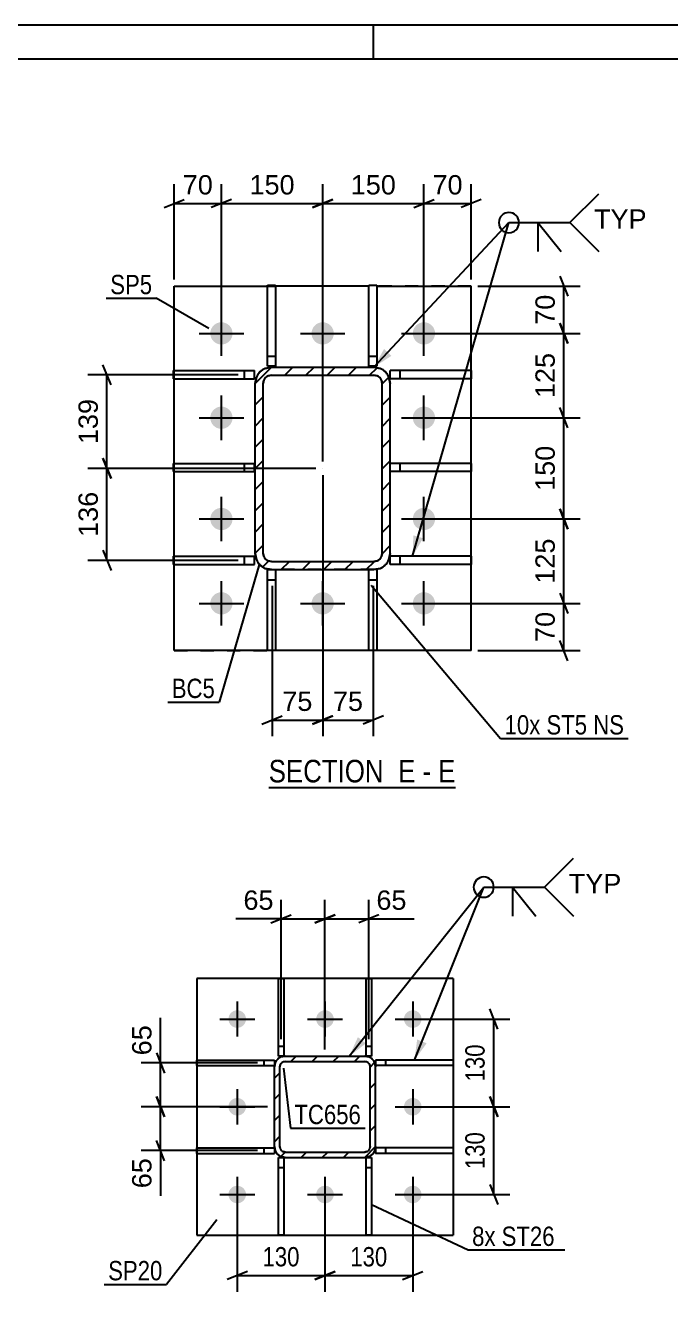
# Model space of a CAD drawing. Header units: millimetres. Extents: x 0 to 841, y 0 to 594.
# Drawn here: x 579.4 to 675, y 406.4 to 594 of the extents above; entities that cross this region are included whole.
import ezdxf

# ---------------------------------------------------------------- set-up
doc = ezdxf.new("R2010")
doc.units = ezdxf.units.MM
doc.linetypes.add('DXK_LINE_DOT2', pattern=[3.9198, 1.9599, -1.9599])
doc.linetypes.add('DXK_LINE_DOT3', pattern=[5.9187, 2.979, -0.9799, 0.9799, -0.9799])
doc.styles.add('Arial', font='arial.ttf', dxfattribs={"height": 0.2})
doc.styles.add('Arial Narrow', font='ARIALN.TTF', dxfattribs={"height": 0.2})

# ---------------------------------------------------------------- blocks, each defined once
blk = doc.blocks.new('Unknown-318891679-1129')
at = {"color": 5, "linetype": 'Continuous'}
for p, q in [((841, 594), (0, 594)), ((631, 589), (631, 594)), ((836, 589), (5, 589))]:
    blk.add_line(p, q, dxfattribs=at)
blk = doc.blocks.new('Unknown-318891679-13 - 5033')
at = {"color": 6, "linetype": 'Continuous'}
blk.add_line((615.5, 481.07), (643.15, 481.07), dxfattribs=at)
at = {"color": 0, "linetype": 'Continuous'}
for points in [[(633.61, 481.82), (633.61, 485.32), (615.5, 485.32), (615.5, 481.82)], [(637.22, 481.82), (637.22, 485.32), (634.66, 485.32), (634.66, 481.82)], [(639.54, 481.82), (639.54, 485.32), (638.27, 485.32), (638.27, 481.82)], [(643.15, 481.82), (643.15, 485.32), (640.59, 485.32), (640.59, 481.82)]]:
    blk.add_wipeout(points, dxfattribs=at)
at = {"color": 7, "linetype": 'Continuous', "style": 'Arial Narrow'}
for s, p in [('SECTION ', (615.5, 481.82)), ('E', (634.66, 481.82)), ('E', (640.59, 481.82)), ('-', (638.27, 481.82))]:
    blk.add_text(s, height=3.34, dxfattribs=at).set_placement(p)
blk = doc.blocks.new('Bolt-318891679-5044 - 5033')
at = {"linetype": 'Continuous'}
for points in [[(606.84, 548.35, -1), (610.14, 548.35, -1)], [(621.84, 548.35, -1), (625.14, 548.35, -1)], [(636.84, 548.35, -1), (640.14, 548.35, -1)], [(606.84, 535.85, -1), (610.14, 535.85, -1)], [(636.84, 535.85, -1), (640.14, 535.85, -1)], [(606.84, 520.85, -1), (610.14, 520.85, -1)], [(636.84, 520.85, -1), (640.14, 520.85, -1)], [(606.84, 508.35, -1), (610.14, 508.35, -1)], [(621.84, 508.35, -1), (625.14, 508.35, -1)], [(636.84, 508.35, -1), (640.14, 508.35, -1)]]:
    blk.add_hatch(color=1, dxfattribs=at).paths.add_polyline_path(points)
at = {"color": 1, "linetype": 'Continuous'}
for p, q in [((608.49, 545.05), (608.49, 551.65)), ((623.49, 545.05), (623.49, 551.65)), ((638.49, 545.05), (638.49, 551.65)), ((605.19, 548.35), (611.79, 548.35)), ((620.19, 548.35), (626.79, 548.35)), ((635.19, 548.35), (641.79, 548.35)), ((608.49, 532.55), (608.49, 539.15)), ((638.49, 532.55), (638.49, 539.15)), ((605.19, 535.85), (611.79, 535.85)), ((635.19, 535.85), (641.79, 535.85)), ((608.49, 517.55), (608.49, 524.15)), ((638.49, 517.55), (638.49, 524.15)), ((605.19, 520.85), (611.79, 520.85)), ((635.19, 520.85), (641.79, 520.85)), ((608.49, 505.05), (608.49, 511.65)), ((623.49, 505.05), (623.49, 511.65)), ((638.49, 505.05), (638.49, 511.65)), ((605.19, 508.35), (611.79, 508.35)), ((620.19, 508.35), (626.79, 508.35)), ((635.19, 508.35), (641.79, 508.35))]:
    blk.add_line(p, q, dxfattribs=at)
blk = doc.blocks.new('Part-318891679-5057 - 5033')
at = {"color": 2, "linetype": 'Continuous'}
for p, q in [((630.31, 543.48), (630.31, 555.48)), ((630.31, 555.48), (631.51, 555.48)), ((631.51, 555.48), (631.51, 543.48)), ((631.51, 543.48), (630.31, 543.48))]:
    blk.add_line(p, q, dxfattribs=at)
at = {"color": 7, "linetype": 'DXK_LINE_DOT2'}
blk.add_line((630.31, 544.98), (631.51, 544.98), dxfattribs=at)
blk = doc.blocks.new('Part-318891679-5062 - 5033')
at = {"color": 2, "linetype": 'Continuous'}
for p, q in [((615.31, 543.48), (615.31, 555.48)), ((615.31, 555.48), (616.51, 555.48)), ((616.51, 555.48), (616.51, 543.48)), ((616.51, 543.48), (615.31, 543.48))]:
    blk.add_line(p, q, dxfattribs=at)
at = {"color": 7, "linetype": 'DXK_LINE_DOT2'}
blk.add_line((615.31, 544.98), (616.51, 544.98), dxfattribs=at)
blk = doc.blocks.new('Part-318891679-5067 - 5033')
at = {"color": 2, "linetype": 'Continuous'}
for p, q in [((630.31, 501.35), (630.31, 513.35)), ((631.51, 513.35), (631.09, 513.35)), ((631.51, 513.35), (631.51, 501.35)), ((631.51, 501.35), (630.31, 501.35))]:
    blk.add_line(p, q, dxfattribs=at)
at = {"color": 7, "linetype": 'DXK_LINE_DOT2'}
for p, q in [((631.09, 513.35), (630.31, 513.35)), ((630.31, 511.85), (631.51, 511.85))]:
    blk.add_line(p, q, dxfattribs=at)
blk = doc.blocks.new('Part-318891679-5072 - 5033')
at = {"color": 2, "linetype": 'Continuous'}
for p, q in [((615.31, 501.35), (615.31, 513.35)), ((615.31, 513.35), (615.89, 513.35)), ((616.51, 513.35), (616.51, 501.35)), ((616.51, 501.35), (615.31, 501.35))]:
    blk.add_line(p, q, dxfattribs=at)
at = {"color": 7, "linetype": 'DXK_LINE_DOT2'}
for p, q in [((615.89, 513.35), (616.51, 513.35)), ((615.31, 511.85), (616.51, 511.85))]:
    blk.add_line(p, q, dxfattribs=at)
blk = doc.blocks.new('Part-318891679-5077 - 5033')
at = {"color": 2, "linetype": 'Continuous'}
for p, q in [((601.41, 514.13), (601.41, 515.33)), ((601.41, 515.33), (613.41, 515.33)), ((613.41, 514.13), (613.41, 515.33)), ((601.41, 514.13), (613.41, 514.13))]:
    blk.add_line(p, q, dxfattribs=at)
at = {"color": 7, "linetype": 'DXK_LINE_DOT2'}
blk.add_line((611.91, 514.13), (611.91, 515.33), dxfattribs=at)
blk = doc.blocks.new('Part-318891679-5082 - 5033')
at = {"color": 2, "linetype": 'Continuous'}
for p, q in [((601.41, 541.63), (601.41, 542.83)), ((601.41, 542.83), (613.41, 542.83)), ((613.41, 541.63), (613.41, 542.83)), ((601.41, 541.63), (613.41, 541.63))]:
    blk.add_line(p, q, dxfattribs=at)
at = {"color": 7, "linetype": 'DXK_LINE_DOT2'}
blk.add_line((611.91, 541.63), (611.91, 542.83), dxfattribs=at)
blk = doc.blocks.new('Part-318891679-5087 - 5033')
at = {"color": 2, "linetype": 'Continuous'}
for p, q in [((601.41, 527.88), (601.41, 529.08)), ((601.41, 529.08), (613.41, 529.08)), ((601.41, 527.88), (613.41, 527.88)), ((613.41, 527.88), (613.41, 529.08))]:
    blk.add_line(p, q, dxfattribs=at)
at = {"color": 7, "linetype": 'DXK_LINE_DOT2'}
blk.add_line((611.91, 527.88), (611.91, 529.08), dxfattribs=at)
blk = doc.blocks.new('Part-318891679-5092 - 5033')
at = {"color": 2, "linetype": 'Continuous'}
for p, q in [((645.49, 515.33), (633.49, 515.33)), ((633.49, 514.13), (633.49, 515.33)), ((645.49, 515.33), (645.49, 514.13)), ((645.49, 514.13), (633.49, 514.13))]:
    blk.add_line(p, q, dxfattribs=at)
at = {"color": 7, "linetype": 'DXK_LINE_DOT2'}
blk.add_line((634.99, 514.13), (634.99, 515.33), dxfattribs=at)
blk = doc.blocks.new('Part-318891679-5097 - 5033')
at = {"color": 2, "linetype": 'Continuous'}
for p, q in [((645.49, 542.83), (633.49, 542.83)), ((633.49, 541.63), (633.49, 542.83)), ((645.49, 542.83), (645.49, 541.63)), ((645.49, 541.63), (633.49, 541.63))]:
    blk.add_line(p, q, dxfattribs=at)
at = {"color": 7, "linetype": 'DXK_LINE_DOT2'}
blk.add_line((634.99, 541.63), (634.99, 542.83), dxfattribs=at)
blk = doc.blocks.new('Part-318891679-5102 - 5033')
at = {"color": 2, "linetype": 'Continuous'}
for p, q in [((645.49, 529.08), (633.49, 529.08)), ((645.49, 527.88), (633.49, 527.88)), ((645.49, 529.08), (645.49, 527.88))]:
    blk.add_line(p, q, dxfattribs=at)
at = {"color": 7, "linetype": 'DXK_LINE_DOT2'}
for p, q in [((633.49, 527.88), (633.49, 529.08)), ((634.99, 527.88), (634.99, 529.08))]:
    blk.add_line(p, q, dxfattribs=at)
blk = doc.blocks.new('Part-318891679-5107 - 5033')
at = {"color": 2, "linetype": 'Continuous'}
for p, q in [((601.49, 555.35), (615.31, 555.35)), ((601.49, 542.83), (601.49, 555.35)), ((630.31, 555.35), (616.51, 555.35)), ((631.51, 555.35), (645.49, 555.35)), ((645.49, 501.35), (645.49, 555.35)), ((601.49, 529.08), (601.49, 541.63)), ((601.49, 515.33), (601.49, 527.88)), ((601.49, 501.35), (601.49, 514.13)), ((645.49, 501.35), (601.49, 501.35))]:
    blk.add_line(p, q, dxfattribs=at)
at = {"color": 7, "linetype": 'DXK_LINE_DOT2'}
for p, q in [((615.31, 555.35), (616.51, 555.35)), ((645.49, 555.35), (630.31, 555.35)), ((601.49, 541.63), (601.49, 542.83)), ((601.49, 527.88), (601.49, 529.08)), ((601.49, 514.13), (601.49, 515.33)), ((601.49, 501.35), (616.51, 501.35))]:
    blk.add_line(p, q, dxfattribs=at)
blk = doc.blocks.new('Part-318891679-5113 - 5033')
at = {"linetype": 'Continuous'}
h = blk.add_hatch(dxfattribs=at)
h.set_pattern_fill('', scale=0.7, style=0, pattern_type=0)
h.set_pattern_definition([(45, (633.3055, 541.8686), (-1.57154, 1.57154), [])])
h.paths.add_polyline_path([(633.49, 540.95), (633.31, 541.87), (632.79, 542.65), (632.01, 543.17), (631.09, 543.35), (615.89, 543.35), (614.97, 543.17), (614.19, 542.65), (613.67, 541.87), (613.49, 540.95), (613.49, 515.75), (613.67, 514.83), (614.19, 514.05), (614.97, 513.53), (615.89, 513.35), (631.09, 513.35), (632.01, 513.53), (632.79, 514.05), (633.31, 514.83), (633.49, 515.75)])
h.paths.add_polyline_path([(632.2, 515.29), (631.94, 514.9), (631.55, 514.64), (631.09, 514.55), (615.89, 514.55), (615.43, 514.64), (615.04, 514.9), (614.78, 515.29), (614.69, 515.75), (614.69, 540.95), (614.78, 541.41), (615.04, 541.8), (615.43, 542.06), (615.89, 542.15), (631.09, 542.15), (631.55, 542.06), (631.94, 541.8), (632.2, 541.41), (632.29, 540.95), (632.29, 515.75)])
at = {"color": 7, "linetype": 'DXK_LINE_DOT2'}
for p, q in [((614.97, 543.17), (615.89, 543.35)), ((615.89, 543.35), (631.09, 543.35)), ((631.09, 543.35), (632.01, 543.17)), ((613.49, 540.95), (613.67, 541.87)), ((613.49, 515.75), (613.49, 540.95)), ((614.78, 541.41), (614.69, 540.95)), ((614.69, 515.75), (614.69, 540.95)), ((615.89, 542.15), (615.43, 542.06)), ((615.89, 542.15), (631.09, 542.15)), ((631.55, 542.06), (631.09, 542.15)), ((632.29, 540.95), (632.2, 541.41)), ((632.29, 515.75), (632.29, 540.95)), ((633.31, 541.87), (633.49, 540.95)), ((633.49, 515.75), (633.49, 540.95)), ((613.67, 514.83), (613.49, 515.75)), ((614.69, 515.75), (614.78, 515.29)), ((615.43, 514.64), (615.89, 514.55)), ((615.89, 514.55), (631.09, 514.55)), ((631.09, 514.55), (631.55, 514.64)), ((632.2, 515.29), (632.29, 515.75)), ((633.49, 515.75), (633.31, 514.83)), ((615.89, 513.35), (614.97, 513.53)), ((631.09, 513.35), (615.89, 513.35)), ((632.01, 513.53), (631.09, 513.35))]:
    blk.add_line(p, q, dxfattribs=at)
at = {"color": 2, "linetype": 'Continuous'}
for p, q in [((615.89, 543.35), (614.97, 543.17)), ((615.89, 543.35), (631.09, 543.35)), ((632.01, 543.17), (631.09, 543.35)), ((613.67, 541.87), (613.49, 540.95)), ((613.49, 515.75), (613.49, 540.95)), ((614.69, 540.95), (614.78, 541.41)), ((614.69, 515.75), (614.69, 540.95)), ((615.43, 542.06), (615.89, 542.15)), ((615.89, 542.15), (631.09, 542.15)), ((631.09, 542.15), (631.55, 542.06)), ((632.2, 541.41), (632.29, 540.95)), ((632.29, 515.75), (632.29, 540.95)), ((633.49, 540.95), (633.31, 541.87)), ((633.49, 515.75), (633.49, 540.95)), ((613.49, 515.75), (613.67, 514.83)), ((614.78, 515.29), (614.69, 515.75)), ((615.89, 514.55), (615.43, 514.64)), ((615.89, 514.55), (631.09, 514.55)), ((631.55, 514.64), (631.09, 514.55)), ((632.29, 515.75), (632.2, 515.29)), ((633.31, 514.83), (633.49, 515.75)), ((614.97, 513.53), (615.89, 513.35)), ((615.89, 513.35), (631.09, 513.35)), ((631.09, 513.35), (632.01, 513.53))]:
    blk.add_line(p, q, dxfattribs=at)
at = {"color": 7, "linetype": 'DXK_LINE_DOT3'}
blk.add_line((623.49, 528.35), (623.49, 528.35), dxfattribs=at)
at = {"color": 7, "linetype": 'DXK_LINE_DOT2'}
for centre, radius, start, end in [((615.89, 540.95), 2.4, 112.5, 157.5), ((631.09, 540.95), 2.4, 22.5, 67.5), ((615.89, 540.95), 1.2, 112.5, 157.5), ((631.09, 540.95), 1.2, 22.5, 67.5), ((615.89, 515.75), 2.4, 202.5, 247.5), ((615.89, 515.75), 1.2, 202.5, 247.5), ((631.09, 515.75), 1.2, 292.5, 337.5), ((631.09, 515.75), 2.4, 292.5, 337.5)]:
    blk.add_arc(centre, radius, start, end, dxfattribs=at)
at = {"color": 2, "linetype": 'Continuous'}
for centre, radius, start, end in [((615.89, 540.95), 2.4, 112.5, 157.5), ((631.09, 540.95), 2.4, 22.5, 67.5), ((615.89, 540.95), 1.2, 112.5, 157.5), ((631.09, 540.95), 1.2, 22.5, 67.5), ((615.89, 515.75), 2.4, 202.5, 247.5), ((615.89, 515.75), 1.2, 202.5, 247.5), ((631.09, 515.75), 1.2, 292.5, 337.5), ((631.09, 515.75), 2.4, 292.5, 337.5)]:
    blk.add_arc(centre, radius, start, end, dxfattribs=at)
blk = doc.blocks.new('Bolt-318891679-1913 - 1904')
at = {"linetype": 'Continuous'}
for points in [[(612.13, 446.75, -1), (609.53, 446.75, -1)], [(625.13, 446.75, -1), (622.53, 446.75, -1)], [(638.13, 446.75, -1), (635.53, 446.75, -1)], [(612.13, 433.75, -1), (609.53, 433.75, -1)], [(638.13, 433.75, -1), (635.53, 433.75, -1)], [(612.13, 420.75, -1), (609.53, 420.75, -1)], [(625.13, 420.75, -1), (622.53, 420.75, -1)], [(638.13, 420.75, -1), (635.53, 420.75, -1)]]:
    blk.add_hatch(color=1, dxfattribs=at).paths.add_polyline_path(points)
at = {"color": 1, "linetype": 'Continuous'}
for p, q in [((610.83, 449.35), (610.83, 444.15)), ((623.83, 449.35), (623.83, 444.15)), ((636.83, 449.35), (636.83, 444.15)), ((608.23, 446.75), (613.43, 446.75)), ((621.23, 446.75), (626.43, 446.75)), ((634.23, 446.75), (639.43, 446.75)), ((610.83, 436.35), (610.83, 431.15)), ((636.83, 436.35), (636.83, 431.15)), ((608.23, 433.75), (613.43, 433.75)), ((634.23, 433.75), (639.43, 433.75)), ((610.83, 423.35), (610.83, 418.15)), ((623.83, 423.35), (623.83, 418.15)), ((636.83, 423.35), (636.83, 418.15)), ((608.23, 420.75), (613.43, 420.75)), ((621.23, 420.75), (626.43, 420.75)), ((634.23, 420.75), (639.43, 420.75))]:
    blk.add_line(p, q, dxfattribs=at)
blk = doc.blocks.new('Part-318891679-1969 - 1904')
at = {"color": 2, "linetype": 'Continuous'}
for p, q in [((616.93, 414.75), (616.93, 426.25)), ((616.93, 426.25), (617.73, 426.25)), ((617.73, 426.25), (617.73, 414.75)), ((617.73, 414.75), (616.93, 414.75))]:
    blk.add_line(p, q, dxfattribs=at)
at = {"color": 7, "linetype": 'DXK_LINE_DOT2'}
blk.add_line((616.93, 424.75), (617.73, 424.75), dxfattribs=at)
blk = doc.blocks.new('Part-318891679-1954 - 1904')
at = {"color": 2, "linetype": 'Continuous'}
for p, q in [((642.83, 427.65), (631.33, 427.65)), ((631.33, 427.65), (631.33, 426.85)), ((642.83, 426.85), (631.33, 426.85)), ((642.83, 427.65), (642.83, 426.85))]:
    blk.add_line(p, q, dxfattribs=at)
at = {"color": 7, "linetype": 'DXK_LINE_DOT2'}
blk.add_line((632.83, 426.85), (632.83, 427.65), dxfattribs=at)
blk = doc.blocks.new('Part-318891679-1939 - 1904')
at = {"color": 2, "linetype": 'Continuous'}
for p, q in [((604.83, 439.85), (604.83, 440.65)), ((604.83, 440.65), (616.33, 440.65)), ((604.83, 439.85), (616.33, 439.85)), ((616.33, 440.65), (616.33, 439.85))]:
    blk.add_line(p, q, dxfattribs=at)
at = {"color": 7, "linetype": 'DXK_LINE_DOT2'}
blk.add_line((614.83, 439.85), (614.83, 440.65), dxfattribs=at)
blk = doc.blocks.new('Part-318891679-2008 - 1904')
at = {"color": 2, "linetype": 'Continuous'}
for p, q in [((642.83, 452.75), (604.83, 452.75)), ((604.83, 452.75), (604.83, 414.75)), ((642.83, 452.75), (642.83, 414.75)), ((604.83, 414.75), (642.83, 414.75))]:
    blk.add_line(p, q, dxfattribs=at)
blk = doc.blocks.new('Part-318891679-1944 - 1904')
at = {"color": 2, "linetype": 'Continuous'}
for p, q in [((604.83, 426.85), (604.83, 427.65)), ((604.83, 427.65), (616.33, 427.65)), ((604.83, 426.85), (616.33, 426.85)), ((616.33, 427.65), (616.33, 426.85))]:
    blk.add_line(p, q, dxfattribs=at)
at = {"color": 7, "linetype": 'DXK_LINE_DOT2'}
blk.add_line((614.83, 426.85), (614.83, 427.65), dxfattribs=at)
blk = doc.blocks.new('Part-318891679-1949 - 1904')
at = {"color": 2, "linetype": 'Continuous'}
for p, q in [((642.83, 440.65), (631.33, 440.65)), ((631.33, 440.65), (631.33, 439.85)), ((642.83, 439.85), (631.33, 439.85)), ((642.83, 440.65), (642.83, 439.85))]:
    blk.add_line(p, q, dxfattribs=at)
at = {"color": 7, "linetype": 'DXK_LINE_DOT2'}
blk.add_line((632.83, 439.85), (632.83, 440.65), dxfattribs=at)
blk = doc.blocks.new('Part-318891679-1959 - 1904')
at = {"color": 2, "linetype": 'Continuous'}
for p, q in [((616.93, 441.25), (616.93, 452.75)), ((616.93, 452.75), (617.73, 452.75)), ((617.73, 452.75), (617.73, 441.25)), ((617.73, 441.25), (616.93, 441.25))]:
    blk.add_line(p, q, dxfattribs=at)
at = {"color": 7, "linetype": 'DXK_LINE_DOT2'}
blk.add_line((616.93, 442.75), (617.73, 442.75), dxfattribs=at)
blk = doc.blocks.new('Part-318891679-1964 - 1904')
at = {"color": 2, "linetype": 'Continuous'}
for p, q in [((629.93, 441.25), (629.93, 452.75)), ((629.93, 452.75), (630.73, 452.75)), ((630.73, 452.75), (630.73, 441.25)), ((630.73, 441.25), (629.93, 441.25))]:
    blk.add_line(p, q, dxfattribs=at)
at = {"color": 7, "linetype": 'DXK_LINE_DOT2'}
blk.add_line((629.93, 442.75), (630.73, 442.75), dxfattribs=at)
blk = doc.blocks.new('Part-318891679-1974 - 1904')
at = {"color": 2, "linetype": 'Continuous'}
for p, q in [((629.93, 414.75), (629.93, 426.25)), ((629.93, 426.25), (630.73, 426.25)), ((630.73, 426.25), (630.73, 414.75)), ((630.73, 414.75), (629.93, 414.75))]:
    blk.add_line(p, q, dxfattribs=at)
at = {"color": 7, "linetype": 'DXK_LINE_DOT2'}
blk.add_line((629.93, 424.75), (630.73, 424.75), dxfattribs=at)
blk = doc.blocks.new('Part-318891679-2042 - 1904')
at = {"linetype": 'Continuous'}
h = blk.add_hatch(dxfattribs=at)
h.set_pattern_fill('', scale=0.7, style=0, pattern_type=0)
h.set_pattern_definition([(45, (629.726, 426.2538), (-1.57154, 1.57154), [])])
h.paths.add_polyline_path([(617.93, 426.25), (629.73, 426.25), (630.34, 426.38), (630.86, 426.72), (631.2, 427.24), (631.33, 427.85), (631.33, 439.65), (631.2, 440.27), (630.86, 440.79), (630.34, 441.13), (629.73, 441.25), (617.93, 441.25), (617.31, 441.13), (616.79, 440.79), (616.45, 440.27), (616.33, 439.65), (616.33, 427.85), (616.45, 427.24), (616.79, 426.72), (617.31, 426.38)])
h.paths.add_polyline_path([(617.19, 427.55), (617.13, 427.85), (617.13, 439.65), (617.19, 439.96), (617.36, 440.22), (617.62, 440.39), (617.93, 440.45), (629.73, 440.45), (630.03, 440.39), (630.29, 440.22), (630.47, 439.96), (630.53, 439.65), (630.53, 427.85), (630.47, 427.55), (630.29, 427.29), (630.03, 427.11), (629.73, 427.05), (617.93, 427.05), (617.62, 427.11), (617.36, 427.29)])
at = {"color": 7, "linetype": 'DXK_LINE_DOT2'}
for p, q in [((617.31, 441.13), (617.93, 441.25)), ((617.93, 441.25), (629.73, 441.25)), ((629.73, 441.25), (630.34, 441.13)), ((616.33, 439.65), (616.45, 440.27)), ((616.33, 427.85), (616.33, 439.65)), ((617.19, 439.96), (617.13, 439.65)), ((617.13, 427.85), (617.13, 439.65)), ((617.93, 440.45), (617.62, 440.39)), ((617.93, 440.45), (629.73, 440.45)), ((630.03, 440.39), (629.73, 440.45)), ((630.53, 439.65), (630.47, 439.96)), ((630.53, 427.85), (630.53, 439.65)), ((631.2, 440.27), (631.33, 439.65)), ((631.33, 427.85), (631.33, 439.65)), ((616.45, 427.24), (616.33, 427.85)), ((617.13, 427.85), (617.19, 427.55)), ((630.47, 427.55), (630.53, 427.85)), ((631.33, 427.85), (631.2, 427.24)), ((617.93, 426.25), (617.31, 426.38)), ((617.62, 427.11), (617.93, 427.05)), ((617.93, 427.05), (629.73, 427.05)), ((617.93, 426.25), (629.73, 426.25)), ((629.73, 427.05), (630.03, 427.11)), ((630.34, 426.38), (629.73, 426.25))]:
    blk.add_line(p, q, dxfattribs=at)
at = {"color": 2, "linetype": 'Continuous'}
for p, q in [((617.93, 441.25), (617.31, 441.13)), ((617.93, 441.25), (629.73, 441.25)), ((630.34, 441.13), (629.73, 441.25)), ((616.45, 440.27), (616.33, 439.65)), ((616.33, 427.85), (616.33, 439.65)), ((617.13, 439.65), (617.19, 439.96)), ((617.13, 427.85), (617.13, 439.65)), ((617.62, 440.39), (617.93, 440.45)), ((617.93, 440.45), (629.73, 440.45)), ((629.73, 440.45), (630.03, 440.39)), ((630.47, 439.96), (630.53, 439.65)), ((630.53, 427.85), (630.53, 439.65)), ((631.33, 439.65), (631.2, 440.27)), ((631.33, 427.85), (631.33, 439.65)), ((616.33, 427.85), (616.45, 427.24)), ((617.19, 427.55), (617.13, 427.85)), ((630.53, 427.85), (630.47, 427.55)), ((631.2, 427.24), (631.33, 427.85)), ((617.31, 426.38), (617.93, 426.25)), ((617.93, 427.05), (617.62, 427.11)), ((617.93, 427.05), (629.73, 427.05)), ((617.93, 426.25), (629.73, 426.25)), ((630.03, 427.11), (629.73, 427.05)), ((629.73, 426.25), (630.34, 426.38))]:
    blk.add_line(p, q, dxfattribs=at)
at = {"color": 7, "linetype": 'DXK_LINE_DOT3'}
blk.add_line((623.83, 433.75), (623.83, 433.75), dxfattribs=at)
at = {"color": 7, "linetype": 'DXK_LINE_DOT2'}
for centre, radius, start, end in [((617.93, 439.65), 1.6, 112.5, 157.5), ((629.73, 439.65), 1.6, 22.5, 67.5), ((617.93, 439.65), 0.8, 112.5, 157.5), ((629.73, 439.65), 0.8, 22.5, 67.5), ((617.93, 427.85), 1.6, 202.5, 247.5), ((617.93, 427.85), 0.8, 202.5, 247.5), ((629.73, 427.85), 0.8, 292.5, 337.5), ((629.73, 427.85), 1.6, 292.5, 337.5)]:
    blk.add_arc(centre, radius, start, end, dxfattribs=at)
at = {"color": 2, "linetype": 'Continuous'}
for centre, radius, start, end in [((617.93, 439.65), 1.6, 112.5, 157.5), ((629.73, 439.65), 1.6, 22.5, 67.5), ((617.93, 439.65), 0.8, 112.5, 157.5), ((629.73, 439.65), 0.8, 22.5, 67.5), ((617.93, 427.85), 1.6, 202.5, 247.5), ((617.93, 427.85), 0.8, 202.5, 247.5), ((629.73, 427.85), 0.8, 292.5, 337.5), ((629.73, 427.85), 1.6, 292.5, 337.5)]:
    blk.add_arc(centre, radius, start, end, dxfattribs=at)
blk = doc.blocks.new('StraightDimension-318891679-5288 - 5033')
at = {"color": 7, "linetype": 'Continuous'}
for p, q in [((658.62, 556.85), (659.82, 553.85)), ((646.49, 555.35), (661.62, 555.35)), ((659.22, 548.35), (659.22, 555.35)), ((659.82, 546.85), (658.62, 549.85)), ((639.49, 548.35), (661.62, 548.35))]:
    blk.add_line(p, q, dxfattribs=at)
at = {"color": 0}
blk.add_wipeout([(658.47, 554.67), (654.27, 554.67), (654.27, 549.03), (658.47, 549.03)], dxfattribs=at)
at = {"color": 3, "style": 'Arial'}
blk.add_text('70', height=2.865, rotation=90.0002, dxfattribs=at).set_placement((657.87, 549.63))
blk = doc.blocks.new('StraightDimension-318891679-5224 - 5033')
at = {"color": 7, "linetype": 'Continuous'}
for p, q in [((638.49, 549.35), (638.49, 570.44)), ((645.49, 556.35), (645.49, 570.44)), ((636.99, 566.99), (639.99, 568.19)), ((638.49, 567.59), (645.49, 567.59)), ((646.99, 568.19), (643.99, 566.99))]:
    blk.add_line(p, q, dxfattribs=at)
at = {"color": 0}
blk.add_wipeout([(644.81, 568.34), (644.81, 572.54), (639.16, 572.54), (639.16, 568.34)], dxfattribs=at)
at = {"color": 3, "style": 'Arial'}
blk.add_text('70', height=2.865, dxfattribs=at).set_placement((639.76, 568.94))
blk = doc.blocks.new('StraightDimension-318891679-5271 - 5033')
at = {"color": 7, "linetype": 'Continuous'}
for p, q in [((659.82, 519.35), (658.62, 522.35)), ((639.49, 520.85), (661.62, 520.85)), ((659.22, 508.35), (659.22, 520.85)), ((658.62, 509.85), (659.82, 506.85)), ((639.49, 508.35), (661.62, 508.35))]:
    blk.add_line(p, q, dxfattribs=at)
at = {"color": 0}
blk.add_wipeout([(658.47, 518.54), (654.27, 518.54), (654.27, 510.67), (658.47, 510.67)], dxfattribs=at)
at = {"color": 3, "style": 'Arial'}
blk.add_text('125', height=2.865, rotation=90.0002, dxfattribs=at).set_placement((657.87, 511.27))
blk = doc.blocks.new('StraightDimension-318891679-5188 - 5033')
at = {"color": 7, "linetype": 'Continuous'}
for p, q in [((623.49, 527.35), (623.49, 488.66)), ((615.99, 510.96), (615.99, 488.66)), ((614.49, 490.46), (617.49, 491.66)), ((624.99, 491.66), (621.99, 490.46)), ((615.99, 491.06), (623.49, 491.06))]:
    blk.add_line(p, q, dxfattribs=at)
at = {"color": 0}
blk.add_wipeout([(622.56, 491.81), (622.56, 496.01), (616.91, 496.01), (616.91, 491.81)], dxfattribs=at)
at = {"color": 3, "style": 'Arial'}
blk.add_text('75', height=2.865, dxfattribs=at).set_placement((617.51, 492.41))
blk = doc.blocks.new('StraightDimension-318891679-5180 - 5033')
at = {"color": 7, "linetype": 'Continuous'}
for p, q in [((623.49, 527.35), (623.49, 488.66)), ((630.99, 510.96), (630.99, 488.66)), ((621.99, 490.46), (624.99, 491.66)), ((632.49, 491.66), (629.49, 490.46)), ((623.49, 491.06), (630.99, 491.06))]:
    blk.add_line(p, q, dxfattribs=at)
at = {"color": 0}
blk.add_wipeout([(630.06, 491.81), (630.06, 496.01), (624.41, 496.01), (624.41, 491.81)], dxfattribs=at)
at = {"color": 3, "style": 'Arial'}
blk.add_text('75', height=2.865, dxfattribs=at).set_placement((625.01, 492.41))
blk = doc.blocks.new('StraightDimension-318891679-5214 - 5033')
at = {"color": 7, "linetype": 'Continuous'}
for p, q in [((601.49, 556.35), (601.49, 570.44)), ((608.49, 549.35), (608.49, 570.44)), ((599.99, 566.99), (602.99, 568.19)), ((601.49, 567.59), (608.49, 567.59)), ((609.99, 568.19), (606.99, 566.99))]:
    blk.add_line(p, q, dxfattribs=at)
at = {"color": 0}
blk.add_wipeout([(607.81, 568.34), (607.81, 572.54), (602.16, 572.54), (602.16, 568.34)], dxfattribs=at)
at = {"color": 3, "style": 'Arial'}
blk.add_text('70', height=2.865, dxfattribs=at).set_placement((602.76, 568.94))
blk = doc.blocks.new('StraightDimension-318891679-5261 - 5033')
at = {"color": 7, "linetype": 'Continuous'}
for p, q in [((658.62, 509.85), (659.82, 506.85)), ((639.49, 508.35), (661.62, 508.35)), ((659.22, 501.35), (659.22, 508.35)), ((646.49, 501.35), (661.62, 501.35)), ((659.82, 499.85), (658.62, 502.85))]:
    blk.add_line(p, q, dxfattribs=at)
at = {"color": 0}
blk.add_wipeout([(658.47, 507.67), (654.27, 507.67), (654.27, 502.03), (658.47, 502.03)], dxfattribs=at)
at = {"color": 3, "style": 'Arial'}
blk.add_text('70', height=2.865, rotation=90.0002, dxfattribs=at).set_placement((657.87, 502.63))
blk = doc.blocks.new('StraightDimension-318891679-5197 - 5033')
at = {"color": 7, "linetype": 'Continuous'}
for p, q in [((592.13, 540.71), (590.93, 543.71)), ((610.99, 542.21), (588.68, 542.21)), ((591.53, 528.35), (591.53, 542.21)), ((590.93, 529.85), (592.13, 526.85)), ((622.49, 528.35), (588.68, 528.35))]:
    blk.add_line(p, q, dxfattribs=at)
at = {"color": 0}
blk.add_wipeout([(590.78, 539.22), (586.58, 539.22), (586.58, 531.35), (590.78, 531.35)], dxfattribs=at)
at = {"color": 3, "style": 'Arial'}
blk.add_text('139', height=2.865, rotation=90.0002, dxfattribs=at).set_placement((590.18, 531.95))
blk = doc.blocks.new('StraightDimension-318891679-5205 - 5033')
at = {"color": 7, "linetype": 'Continuous'}
for p, q in [((592.13, 526.85), (590.93, 529.85)), ((622.49, 528.35), (588.68, 528.35)), ((591.53, 514.71), (591.53, 528.35)), ((590.93, 516.21), (592.13, 513.21)), ((610.99, 514.71), (588.68, 514.71))]:
    blk.add_line(p, q, dxfattribs=at)
at = {"color": 0}
blk.add_wipeout([(590.78, 525.47), (586.58, 525.47), (586.58, 517.6), (590.78, 517.6)], dxfattribs=at)
at = {"color": 3, "style": 'Arial'}
blk.add_text('136', height=2.865, rotation=90.0002, dxfattribs=at).set_placement((590.18, 518.2))
blk = doc.blocks.new('StraightDimension-318891679-5298 - 5033')
at = {"color": 7, "linetype": 'Continuous'}
for p, q in [((658.62, 549.85), (659.82, 546.85)), ((639.49, 548.35), (661.62, 548.35)), ((659.22, 535.85), (659.22, 548.35)), ((659.82, 534.35), (658.62, 537.35)), ((639.49, 535.85), (661.62, 535.85))]:
    blk.add_line(p, q, dxfattribs=at)
at = {"color": 0}
blk.add_wipeout([(658.47, 546.04), (654.27, 546.04), (654.27, 538.17), (658.47, 538.17)], dxfattribs=at)
at = {"color": 3, "style": 'Arial'}
blk.add_text('125', height=2.865, rotation=90.0002, dxfattribs=at).set_placement((657.87, 538.77))
blk = doc.blocks.new('StraightDimension-318891679-5234 - 5033')
at = {"color": 7, "linetype": 'Continuous'}
for p, q in [((608.49, 549.35), (608.49, 570.44)), ((623.49, 529.35), (623.49, 570.44)), ((609.99, 568.19), (606.99, 566.99)), ((608.49, 567.59), (623.49, 567.59)), ((621.99, 566.99), (624.99, 568.19))]:
    blk.add_line(p, q, dxfattribs=at)
at = {"color": 0}
blk.add_wipeout([(619.92, 568.34), (619.92, 572.54), (612.05, 572.54), (612.05, 568.34)], dxfattribs=at)
at = {"color": 3, "style": 'Arial'}
blk.add_text('150', height=2.865, dxfattribs=at).set_placement((612.65, 568.94))
blk = doc.blocks.new('StraightDimension-318891679-5247 - 5033')
at = {"color": 7, "linetype": 'Continuous'}
for p, q in [((623.49, 529.35), (623.49, 570.44)), ((638.49, 549.35), (638.49, 570.44)), ((624.99, 568.19), (621.99, 566.99)), ((623.49, 567.59), (638.49, 567.59)), ((636.99, 566.99), (639.99, 568.19))]:
    blk.add_line(p, q, dxfattribs=at)
at = {"color": 0}
blk.add_wipeout([(634.92, 568.34), (634.92, 572.54), (627.05, 572.54), (627.05, 568.34)], dxfattribs=at)
at = {"color": 3, "style": 'Arial'}
blk.add_text('150', height=2.865, dxfattribs=at).set_placement((627.65, 568.94))
blk = doc.blocks.new('StraightDimension-318891679-5281 - 5033')
at = {"color": 7, "linetype": 'Continuous'}
for p, q in [((659.82, 534.35), (658.62, 537.35)), ((639.49, 535.85), (661.62, 535.85)), ((659.22, 520.85), (659.22, 535.85)), ((658.62, 522.35), (659.82, 519.35)), ((639.49, 520.85), (661.62, 520.85))]:
    blk.add_line(p, q, dxfattribs=at)
at = {"color": 0}
blk.add_wipeout([(658.47, 532.29), (654.27, 532.29), (654.27, 524.42), (658.47, 524.42)], dxfattribs=at)
at = {"color": 3, "style": 'Arial'}
blk.add_text('150', height=2.865, rotation=90.0002, dxfattribs=at).set_placement((657.87, 525.02))
blk = doc.blocks.new('StraightDimension-318891679-2055 - 1904')
at = {"color": 7, "linetype": 'Continuous'}
for p, q in [((598.87, 441.75), (600.07, 438.75)), ((613.83, 440.25), (596.62, 440.25)), ((599.47, 433.75), (599.47, 440.25)), ((615.33, 433.75), (596.62, 433.75)), ((600.07, 432.25), (598.87, 435.25))]:
    blk.add_line(p, q, dxfattribs=at)
at = {"color": 0}
blk.add_wipeout([(598.72, 446.43), (594.52, 446.43), (594.52, 440.78), (598.72, 440.78)], dxfattribs=at)
at = {"color": 7, "linetype": 'Continuous'}
blk.add_line((599.47, 440.25), (599.47, 446.95), dxfattribs=at)
blk.add_line((599.47, 440.25), (599.47, 446.95), dxfattribs=at)
at = {"color": 3, "style": 'Arial'}
blk.add_text('65', height=2.865, rotation=90.0002, dxfattribs=at).set_placement((598.12, 441.38))
blk = doc.blocks.new('StraightDimension-318891679-7608 - 1904')
at = {"color": 7, "linetype": 'Continuous'}
for p, q in [((610.83, 419.75), (610.83, 406.35)), ((623.83, 419.75), (623.83, 406.35)), ((612.33, 409.35), (609.33, 408.15)), ((622.33, 408.15), (625.33, 409.35)), ((610.83, 408.75), (623.83, 408.75))]:
    blk.add_line(p, q, dxfattribs=at)
at = {"color": 0}
blk.add_wipeout([(620.67, 409.5), (620.67, 413.7), (613.98, 413.7), (613.98, 409.5)], dxfattribs=at)
at = {"color": 3, "style": 'Arial Narrow'}
blk.add_text('130', height=2.863, dxfattribs=at).set_placement((614.58, 410.1))
blk = doc.blocks.new('StraightDimension-318891679-7610 - 1904')
at = {"color": 7, "linetype": 'Continuous'}
for p, q in [((623.83, 419.75), (623.83, 406.35)), ((636.83, 419.75), (636.83, 406.35)), ((625.33, 409.35), (622.33, 408.15)), ((635.33, 408.15), (638.33, 409.35)), ((623.83, 408.75), (636.83, 408.75))]:
    blk.add_line(p, q, dxfattribs=at)
at = {"color": 0}
blk.add_wipeout([(633.67, 409.5), (633.67, 413.7), (626.98, 413.7), (626.98, 409.5)], dxfattribs=at)
at = {"color": 3, "style": 'Arial Narrow'}
blk.add_text('130', height=2.863, dxfattribs=at).set_placement((627.58, 410.1))
blk = doc.blocks.new('StraightDimension-318891679-2049 - 1904')
at = {"color": 7, "linetype": 'Continuous'}
for p, q in [((615.33, 433.75), (596.62, 433.75)), ((598.87, 435.25), (600.07, 432.25)), ((599.47, 427.25), (599.47, 433.75)), ((600.07, 425.75), (598.87, 428.75)), ((613.83, 427.25), (596.62, 427.25))]:
    blk.add_line(p, q, dxfattribs=at)
at = {"color": 0}
blk.add_wipeout([(598.72, 426.73), (594.52, 426.73), (594.52, 421.08), (598.72, 421.08)], dxfattribs=at)
at = {"color": 7, "linetype": 'Continuous'}
blk.add_line((599.47, 427.25), (599.47, 420.56), dxfattribs=at)
blk.add_line((599.47, 427.25), (599.47, 420.56), dxfattribs=at)
at = {"color": 3, "style": 'Arial'}
blk.add_text('65', height=2.865, rotation=90.0002, dxfattribs=at).set_placement((598.12, 421.68))
blk = doc.blocks.new('StraightDimension-318891679-2062 - 1904')
at = {"color": 7, "linetype": 'Continuous'}
for p, q in [((623.83, 442.25), (623.83, 464.44)), ((630.33, 443.75), (630.33, 464.44)), ((622.33, 460.99), (625.33, 462.19)), ((631.83, 462.19), (628.83, 460.99)), ((623.83, 461.59), (630.33, 461.59))]:
    blk.add_line(p, q, dxfattribs=at)
at = {"color": 0}
blk.add_wipeout([(636.5, 462.34), (636.5, 466.54), (630.85, 466.54), (630.85, 462.34)], dxfattribs=at)
at = {"color": 7, "linetype": 'Continuous'}
blk.add_line((630.33, 461.59), (637.02, 461.59), dxfattribs=at)
blk.add_line((630.33, 461.59), (637.02, 461.59), dxfattribs=at)
at = {"color": 3, "style": 'Arial'}
blk.add_text('65', height=2.865, dxfattribs=at).set_placement((631.45, 462.94))
blk = doc.blocks.new('StraightDimension-318891679-2066 - 1904')
at = {"color": 7, "linetype": 'Continuous'}
for p, q in [((617.33, 443.75), (617.33, 464.44)), ((623.83, 442.25), (623.83, 464.44)), ((615.83, 460.99), (618.83, 462.19)), ((625.33, 462.19), (622.33, 460.99)), ((617.33, 461.59), (623.83, 461.59))]:
    blk.add_line(p, q, dxfattribs=at)
at = {"color": 0}
blk.add_wipeout([(616.8, 462.34), (616.8, 466.54), (611.15, 466.54), (611.15, 462.34)], dxfattribs=at)
at = {"color": 7, "linetype": 'Continuous'}
blk.add_line((617.33, 461.59), (610.63, 461.59), dxfattribs=at)
blk.add_line((617.33, 461.59), (610.63, 461.59), dxfattribs=at)
at = {"color": 3, "style": 'Arial'}
blk.add_text('65', height=2.865, dxfattribs=at).set_placement((611.75, 462.94))
blk = doc.blocks.new('StraightDimension-318891679-7612 - 1904')
at = {"color": 7, "linetype": 'Continuous'}
for p, q in [((637.83, 433.75), (651.23, 433.75)), ((649.43, 432.25), (648.23, 435.25)), ((648.83, 420.75), (648.83, 433.75)), ((648.23, 422.25), (649.43, 419.25)), ((637.83, 420.75), (651.23, 420.75))]:
    blk.add_line(p, q, dxfattribs=at)
at = {"color": 0}
blk.add_wipeout([(648.08, 430.6), (643.88, 430.6), (643.88, 423.91), (648.08, 423.91)], dxfattribs=at)
at = {"color": 3, "style": 'Arial Narrow'}
blk.add_text('130', height=2.863, rotation=90.0002, dxfattribs=at).set_placement((647.48, 424.51))
blk = doc.blocks.new('StraightDimension-318891679-7614 - 1904')
at = {"color": 7, "linetype": 'Continuous'}
for p, q in [((637.83, 446.75), (651.23, 446.75)), ((649.43, 445.25), (648.23, 448.25)), ((648.83, 433.75), (648.83, 446.75)), ((637.83, 433.75), (651.23, 433.75)), ((648.23, 435.25), (649.43, 432.25))]:
    blk.add_line(p, q, dxfattribs=at)
at = {"color": 0}
blk.add_wipeout([(648.08, 443.6), (643.88, 443.6), (643.88, 436.91), (648.08, 436.91)], dxfattribs=at)
at = {"color": 3, "style": 'Arial Narrow'}
blk.add_text('130', height=2.863, rotation=90.0002, dxfattribs=at).set_placement((647.48, 437.51))
blk = doc.blocks.new('Mark-318891679-5103 - 5033')
at = {"color": 0}
blk.add_wipeout([(598.23, 554.16), (598.23, 557.16), (592.02, 557.16), (592.02, 554.16)], dxfattribs=at)
blk.add_wipeout([(598.23, 554.16), (598.23, 557.16), (592.02, 557.16), (592.02, 554.16)], dxfattribs=at)
at = {"color": 30, "linetype": 'Continuous'}
for p in [(591.42, 553.56), (606.62, 549.06)]:
    blk.add_line(p, (598.83, 553.56), dxfattribs=at)
at = {"color": 3, "style": 'Arial Narrow'}
blk.add_text('SP5', height=2.863, dxfattribs=at).set_placement((592.02, 554.16))
blk = doc.blocks.new('Mark-318891679-5109 - 5033')
at = {"color": 0}
blk.add_wipeout([(607.53, 494.32), (607.53, 497.32), (601.13, 497.32), (601.13, 494.32)], dxfattribs=at)
blk.add_wipeout([(607.53, 494.32), (607.53, 497.32), (601.13, 497.32), (601.13, 494.32)], dxfattribs=at)
at = {"color": 30, "linetype": 'Continuous'}
for p in [(614.11, 514.26), (600.53, 493.72)]:
    blk.add_line(p, (608.13, 493.72), dxfattribs=at)
at = {"color": 3, "style": 'Arial Narrow'}
blk.add_text('BC5', height=2.863, dxfattribs=at).set_placement((601.13, 494.32))
blk = doc.blocks.new('WeldMark-318891679-5308 - 5033')
at = {"linetype": 'Continuous'}
for points in [[(633.68, 545.03), (631.09, 543.35), (632.59, 546.05)], [(638.36, 518), (636.81, 515.33), (636.92, 518.42)]]:
    blk.add_hatch(color=30, dxfattribs=at).paths.add_polyline_path(points)
at = {"color": 30, "linetype": 'Continuous'}
for p, q in [((631.09, 543.35), (651.09, 564.76)), ((636.81, 515.33), (651.09, 564.76)), ((651.09, 564.76), (660.09, 564.76))]:
    blk.add_line(p, q, dxfattribs=at)
at = {"color": 3, "linetype": 'Continuous'}
for q in [(658.81, 560.47), (655.38, 560.47)]:
    blk.add_line((655.38, 564.76), q, dxfattribs=at)
for start, end in [(90, 270), (270, 90)]:
    blk.add_arc((651.09, 564.76), 1.5, start, end, dxfattribs=at)
at = {"color": 0, "linetype": 'Continuous'}
blk.add_wipeout([(671.47, 563.86), (671.47, 566.86), (663.69, 566.86), (663.69, 563.86)], dxfattribs=at)
blk.add_wipeout([(671.47, 563.86), (671.47, 566.86), (663.69, 566.86), (663.69, 563.86)], dxfattribs=at)
at = {"color": 3, "linetype": 'Continuous'}
for q in [(664.38, 569.04), (664.38, 560.47)]:
    blk.add_line((660.09, 564.76), q, dxfattribs=at)
at = {"color": 3, "linetype": 'Continuous', "style": 'Arial'}
blk.add_text('TYP', height=2.865, dxfattribs=at).set_placement((663.69, 563.86))
blk = doc.blocks.new('MarkSet-318891679-5365 - 5033')
at = {"color": 0}
blk.add_wipeout([(655.74, 488.92), (655.74, 491.92), (650.44, 491.92), (650.44, 488.92)], dxfattribs=at)
blk.add_wipeout([(655.74, 488.92), (655.74, 491.92), (650.44, 491.92), (650.44, 488.92)], dxfattribs=at)
at = {"color": 30, "linetype": 'Continuous'}
blk.add_line((630.66, 511.05), (649.84, 488.32), dxfattribs=at)
at = {"color": 3, "style": 'Arial Narrow'}
blk.add_text('10x', height=2.863, dxfattribs=at).set_placement((650.44, 488.92))
at = {"color": 0}
blk.add_wipeout([(662.67, 488.92), (662.67, 491.92), (656.64, 491.92), (656.64, 488.92)], dxfattribs=at)
blk.add_wipeout([(662.67, 488.92), (662.67, 491.92), (656.64, 491.92), (656.64, 488.92)], dxfattribs=at)
at = {"color": 3, "style": 'Arial Narrow'}
blk.add_text('ST5', height=2.863, dxfattribs=at).set_placement((656.64, 488.92))
at = {"color": 0}
blk.add_wipeout([(668.13, 488.92), (668.13, 491.92), (663.57, 491.92), (663.57, 488.92)], dxfattribs=at)
blk.add_wipeout([(668.13, 488.92), (668.13, 491.92), (663.57, 491.92), (663.57, 488.92)], dxfattribs=at)
at = {"color": 30, "linetype": 'Continuous'}
blk.add_line((649.84, 488.32), (668.73, 488.32), dxfattribs=at)
at = {"color": 3, "style": 'Arial Narrow'}
blk.add_text('NS', height=2.863, dxfattribs=at).set_placement((663.57, 488.92))
blk = doc.blocks.new('Mark-318891679-2038 - 1904')
at = {"color": 0}
blk.add_wipeout([(629.16, 431.18), (629.16, 434.18), (619.3, 434.18), (619.3, 431.18)], dxfattribs=at)
blk.add_wipeout([(629.16, 431.18), (629.16, 434.18), (619.3, 434.18), (619.3, 431.18)], dxfattribs=at)
at = {"color": 30, "linetype": 'Continuous'}
for p, q in [((617.67, 439.45), (618.7, 430.58)), ((618.7, 430.58), (629.76, 430.58))]:
    blk.add_line(p, q, dxfattribs=at)
at = {"color": 3, "style": 'Arial Narrow'}
blk.add_text('TC656', height=2.863, dxfattribs=at).set_placement((619.3, 431.18))
blk = doc.blocks.new('Mark-318891679-2004 - 1904')
at = {"color": 0}
blk.add_wipeout([(599.74, 408.04), (599.74, 411.04), (591.71, 411.04), (591.71, 408.04)], dxfattribs=at)
blk.add_wipeout([(599.74, 408.04), (599.74, 411.04), (591.71, 411.04), (591.71, 408.04)], dxfattribs=at)
at = {"color": 30, "linetype": 'Continuous'}
for p in [(607.81, 416.99), (591.11, 407.44)]:
    blk.add_line(p, (600.34, 407.44), dxfattribs=at)
at = {"color": 3, "style": 'Arial Narrow'}
blk.add_text('SP20', height=2.863, dxfattribs=at).set_placement((591.71, 408.04))
blk = doc.blocks.new('WeldMark-318891679-2080 - 1904')
at = {"linetype": 'Continuous'}
for points in [[(629.88, 443.13), (627.43, 441.25), (628.71, 444.07)], [(638.89, 443.16), (637.08, 440.65), (637.49, 443.72)]]:
    blk.add_hatch(color=30, dxfattribs=at).paths.add_polyline_path(points)
at = {"color": 30, "linetype": 'Continuous'}
for p, q in [((627.43, 441.25), (647.35, 466.3)), ((637.08, 440.65), (647.35, 466.3)), ((647.35, 466.3), (656.35, 466.3))]:
    blk.add_line(p, q, dxfattribs=at)
at = {"color": 3, "linetype": 'Continuous'}
for q in [(655.06, 462.01), (651.63, 462.01)]:
    blk.add_line((651.63, 466.3), q, dxfattribs=at)
for start, end in [(90, 270), (270, 90)]:
    blk.add_arc((647.35, 466.3), 1.5, start, end, dxfattribs=at)
at = {"color": 0, "linetype": 'Continuous'}
blk.add_wipeout([(667.72, 465.4), (667.72, 468.4), (659.95, 468.4), (659.95, 465.4)], dxfattribs=at)
blk.add_wipeout([(667.72, 465.4), (667.72, 468.4), (659.95, 468.4), (659.95, 465.4)], dxfattribs=at)
at = {"color": 3, "linetype": 'Continuous'}
for q in [(660.63, 470.58), (660.63, 462.01)]:
    blk.add_line((656.35, 466.3), q, dxfattribs=at)
at = {"color": 3, "linetype": 'Continuous', "style": 'Arial'}
blk.add_text('TYP', height=2.865, dxfattribs=at).set_placement((659.95, 465.4))
blk = doc.blocks.new('MarkSet-318891679-2117 - 1904')
at = {"color": 0}
blk.add_wipeout([(649.1, 413.13), (649.1, 416.13), (645.63, 416.13), (645.63, 413.13)], dxfattribs=at)
blk.add_wipeout([(649.1, 413.13), (649.1, 416.13), (645.63, 416.13), (645.63, 413.13)], dxfattribs=at)
at = {"color": 30, "linetype": 'Continuous'}
blk.add_line((630.73, 419.25), (645.03, 412.53), dxfattribs=at)
at = {"color": 3, "style": 'Arial Narrow'}
blk.add_text('8x', height=2.863, dxfattribs=at).set_placement((645.63, 413.13))
at = {"color": 0}
blk.add_wipeout([(657.85, 413.13), (657.85, 416.13), (650, 416.13), (650, 413.13)], dxfattribs=at)
blk.add_wipeout([(657.85, 413.13), (657.85, 416.13), (650, 416.13), (650, 413.13)], dxfattribs=at)
at = {"color": 30, "linetype": 'Continuous'}
blk.add_line((645.03, 412.53), (659.35, 412.53), dxfattribs=at)
at = {"color": 3, "style": 'Arial Narrow'}
blk.add_text('ST26', height=2.863, dxfattribs=at).set_placement((650, 413.13))

msp = doc.modelspace()

# ---------------------------------------------------------------- block references
for name in ['Unknown-318891679-1129', 'Part-318891679-5062 - 5033', 'Part-318891679-5057 - 5033', 'Part-318891679-5107 - 5033', 'Bolt-318891679-5044 - 5033', 'Part-318891679-5082 - 5033', 'Part-318891679-5113 - 5033', 'Part-318891679-5097 - 5033', 'Part-318891679-5087 - 5033', 'Part-318891679-5102 - 5033', 'Part-318891679-5077 - 5033', 'Part-318891679-5092 - 5033', 'Part-318891679-5072 - 5033', 'Part-318891679-5067 - 5033', 'Part-318891679-2008 - 1904', 'Part-318891679-1959 - 1904', 'Part-318891679-1964 - 1904', 'Bolt-318891679-1913 - 1904', 'Part-318891679-2042 - 1904', 'Part-318891679-1939 - 1904', 'Part-318891679-1949 - 1904', 'Part-318891679-1944 - 1904', 'Part-318891679-1969 - 1904', 'Part-318891679-1974 - 1904', 'Part-318891679-1954 - 1904']:
    msp.add_blockref(name, (0, 0))

# ---------------------------------------------------------------- next in the draw order: block references
for name in ['StraightDimension-318891679-5214 - 5033', 'StraightDimension-318891679-5288 - 5033', 'StraightDimension-318891679-5188 - 5033', 'StraightDimension-318891679-5271 - 5033', 'Unknown-318891679-13 - 5033', 'StraightDimension-318891679-2062 - 1904', 'StraightDimension-318891679-2055 - 1904', 'Mark-318891679-2038 - 1904', 'StraightDimension-318891679-7608 - 1904', 'Mark-318891679-2004 - 1904']:
    msp.add_blockref(name, (0, 0))

# ---------------------------------------------------------------- next in the draw order: block references
for name in ['StraightDimension-318891679-5224 - 5033', 'StraightDimension-318891679-5180 - 5033', 'StraightDimension-318891679-5261 - 5033', 'StraightDimension-318891679-2066 - 1904', 'StraightDimension-318891679-2049 - 1904', 'StraightDimension-318891679-7610 - 1904']:
    msp.add_blockref(name, (0, 0))

# ---------------------------------------------------------------- next in the draw order: block references
for name in ['StraightDimension-318891679-5298 - 5033', 'StraightDimension-318891679-5197 - 5033', 'MarkSet-318891679-5365 - 5033', 'StraightDimension-318891679-7612 - 1904']:
    msp.add_blockref(name, (0, 0))

# ---------------------------------------------------------------- next in the draw order: block references
for name in ['StraightDimension-318891679-5205 - 5033', 'StraightDimension-318891679-7614 - 1904', 'MarkSet-318891679-2117 - 1904']:
    msp.add_blockref(name, (0, 0))

# ---------------------------------------------------------------- next in the draw order: block references
for name in ['StraightDimension-318891679-5234 - 5033', 'Mark-318891679-5109 - 5033', 'WeldMark-318891679-2080 - 1904']:
    msp.add_blockref(name, (0, 0))

# ---------------------------------------------------------------- next in the draw order: block references
for name in ['StraightDimension-318891679-5247 - 5033', 'Mark-318891679-5103 - 5033']:
    msp.add_blockref(name, (0, 0))

# ---------------------------------------------------------------- next in the draw order: block references
msp.add_blockref('StraightDimension-318891679-5281 - 5033', (0, 0))

# ---------------------------------------------------------------- next in the draw order: block references
msp.add_blockref('WeldMark-318891679-5308 - 5033', (0, 0))

doc.saveas('drawing.dxf')
